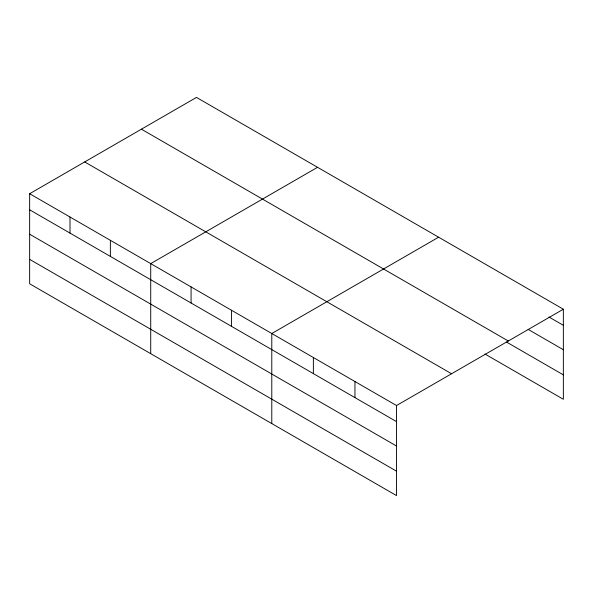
<?xml version="1.0" encoding="UTF-8"?>
<svg xmlns="http://www.w3.org/2000/svg" width="593" height="593" viewBox="0 0 593 593"><rect width="100%" height="100%" fill="white"/><g stroke="black" fill="none" stroke-linecap="round" stroke-linejoin="round"><path stroke-width="0.89" d="M29.65 193.718L396.524 405.538L396.524 495.592L29.65 283.78L29.65 193.718L196.476 97.408L563.35 309.22L563.35 399.282L484.992 354.036M317.544 167.308L150.718 263.618L150.718 353.68M438.612 237.207L271.787 333.518L271.787 423.58M396.524 405.538L563.35 309.22M548.955 316.996L563.35 325.305M528.17 329.404L563.35 349.714M141.423 129.192L508.297 341.005M506.578 342.087L563.35 374.865M84.703 161.941L451.577 373.753M29.65 209.803L396.524 421.623M29.65 234.22L396.524 446.032M29.65 259.371L396.524 471.183M354.948 381.529L354.948 397.614M313.371 357.527L313.371 373.612M231.433 310.221L231.433 326.306M191.072 286.923L191.072 303.008M110.365 240.321L110.365 256.406M70.004 217.023L70.004 233.108"/></g></svg>
